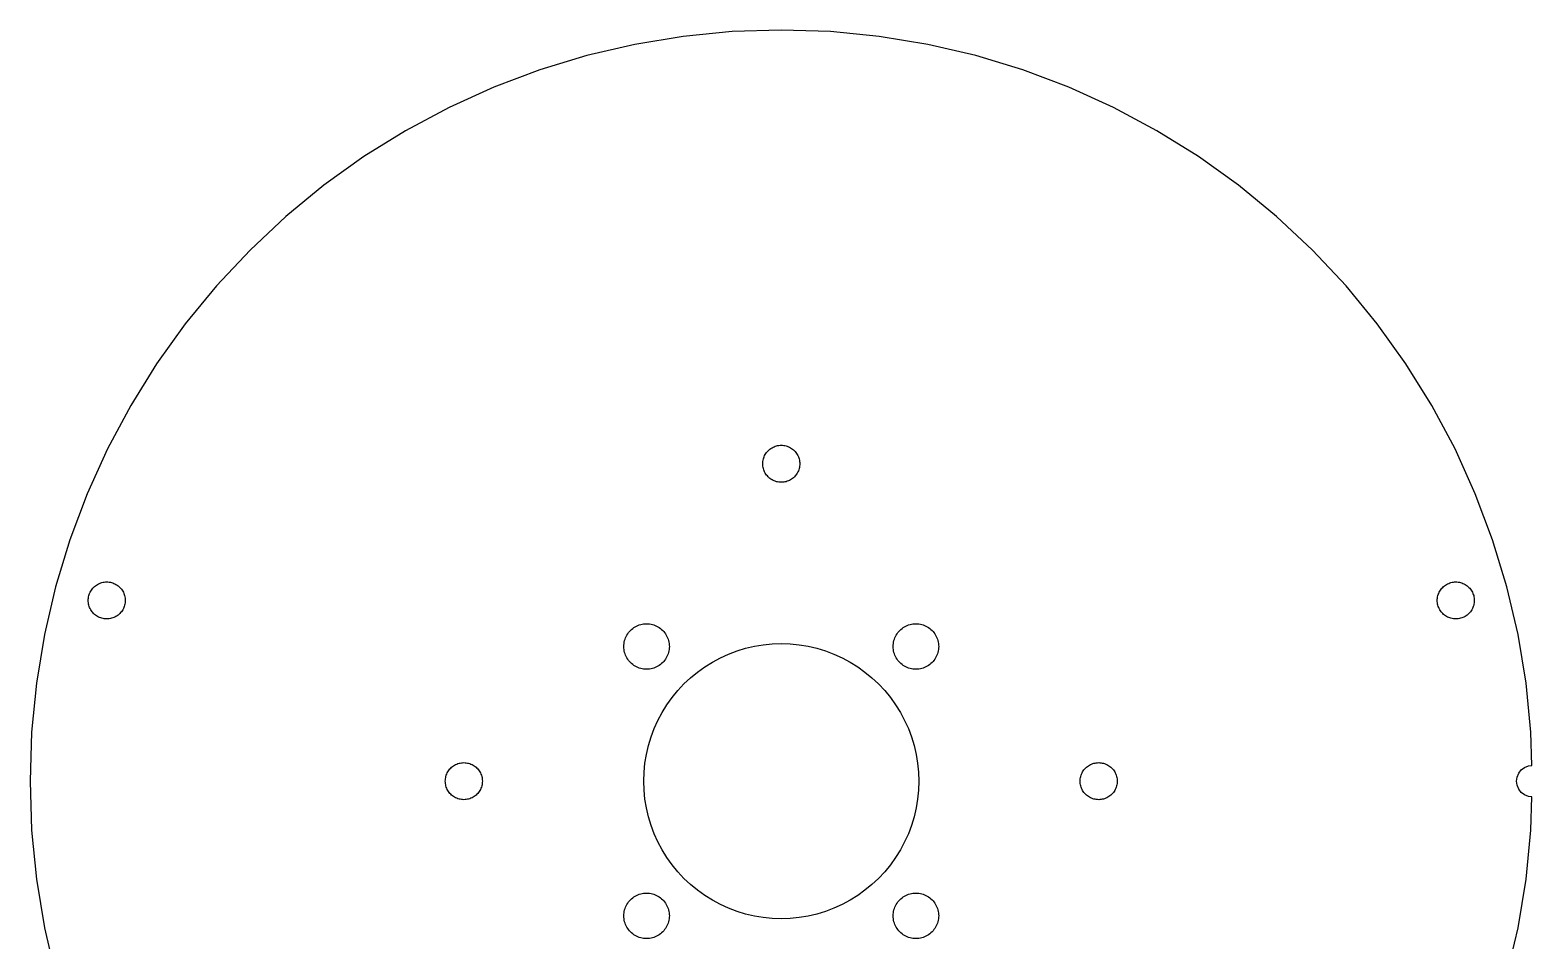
# Model space of a CAD drawing. Header units: metres. Extents: x -71 to 71, y -71 to 71.
# Drawn here: x -71 to 71, y -15.1 to 71 of the extents above; entities that cross this region are included whole.
import ezdxf

# ---------------------------------------------------------------- set-up
doc = ezdxf.new("R2010")
doc.units = ezdxf.units.M

msp = doc.modelspace()

# ---------------------------------------------------------------- linework, layer by layer
for p, q in [((0, 71), (-4.64362, 70.848)), ((4.64362, 70.848), (0, 71)), ((-13.8514, 69.6357), (-18.3761, 68.5807)), ((-9.26735, 70.3926), (-13.8514, 69.6357)), ((-4.64362, 70.848), (-9.26735, 70.3926)), ((9.26735, 70.3926), (4.64362, 70.848)), ((13.8514, 69.6357), (9.26735, 70.3926)), ((18.3761, 68.5807), (13.8514, 69.6357)), ((-18.3761, 68.5807), (-22.8222, 67.232)), ((22.8222, 67.232), (18.3761, 68.5807)), ((-22.8222, 67.232), (-27.1705, 65.5954)), ((27.1705, 65.5954), (22.8222, 67.232)), ((-27.1705, 65.5954), (-31.4025, 63.678)), ((31.4025, 63.678), (27.1705, 65.5954)), ((-31.4025, 63.678), (-35.5, 61.4878)), ((35.5, 61.4878), (31.4025, 63.678)), ((-35.5, 61.4878), (-39.4455, 59.0343)), ((39.4455, 59.0343), (35.5, 61.4878)), ((-39.4455, 59.0343), (-43.2221, 56.3281)), ((43.2221, 56.3281), (39.4455, 59.0343)), ((-43.2221, 56.3281), (-46.8136, 53.3806)), ((46.8136, 53.3806), (43.2221, 56.3281)), ((-46.8136, 53.3806), (-50.2046, 50.2046)), ((50.2046, 50.2046), (46.8136, 53.3806)), ((-50.2046, 50.2046), (-53.3806, 46.8136)), ((53.3806, 46.8136), (50.2046, 50.2046)), ((-53.3806, 46.8136), (-56.3281, 43.2221)), ((56.3281, 43.2221), (53.3806, 46.8136)), ((-56.3281, 43.2221), (-59.0343, 39.4455)), ((59.0343, 39.4455), (56.3281, 43.2221)), ((-59.0343, 39.4455), (-61.4878, 35.5)), ((61.4878, 35.5), (59.0343, 39.4455)), ((-61.4878, 35.5), (-63.678, 31.4025)), ((63.678, 31.4025), (61.4878, 35.5)), ((-63.678, 31.4025), (-65.5954, 27.1705)), ((-1.31572, 31.1539), (-1.23743, 31.2374)), ((-1.23743, 31.2374), (-1.15385, 31.3157)), ((-1.15385, 31.3157), (-1.06532, 31.3884)), ((-1.06532, 31.3884), (-0.972244, 31.4551)), ((-0.972244, 31.4551), (-0.875, 31.5155)), ((-0.875, 31.5155), (-0.774002, 31.5695)), ((-0.774002, 31.5695), (-0.669693, 31.6168)), ((-0.669693, 31.6168), (-0.562515, 31.6571)), ((-0.562515, 31.6571), (-0.452927, 31.6904)), ((-0.452927, 31.6904), (-0.3414, 31.7164)), ((-0.3414, 31.7164), (-0.228409, 31.735)), ((-0.228409, 31.735), (-0.114441, 31.7462)), ((-0.114441, 31.7462), (0, 31.75)), ((0, 31.75), (0.114441, 31.7462)), ((0.114441, 31.7462), (0.228409, 31.735)), ((0.228409, 31.735), (0.3414, 31.7164)), ((0.3414, 31.7164), (0.452927, 31.6904)), ((0.452927, 31.6904), (0.562515, 31.6571)), ((0.562515, 31.6571), (0.669693, 31.6168)), ((0.669693, 31.6168), (0.774002, 31.5695)), ((0.774002, 31.5695), (0.875, 31.5155)), ((0.875, 31.5155), (0.972244, 31.4551)), ((0.972244, 31.4551), (1.06532, 31.3884)), ((1.06532, 31.3884), (1.15385, 31.3157)), ((1.15385, 31.3157), (1.23743, 31.2374)), ((1.23743, 31.2374), (1.31572, 31.1539)), ((65.5954, 27.1705), (63.678, 31.4025)), ((-1.75, 30), (-1.74625, 30.1144)), ((-1.74625, 29.8855), (-1.75, 30)), ((-1.74625, 30.1144), (-1.73502, 30.2284)), ((-1.73502, 29.7716), (-1.74625, 29.8855)), ((-1.73502, 30.2284), (-1.71637, 30.3414)), ((-1.71637, 30.3414), (-1.69037, 30.4529)), ((-1.69037, 30.4529), (-1.65712, 30.5625)), ((-1.65712, 30.5625), (-1.61678, 30.6697)), ((-1.61678, 30.6697), (-1.56952, 30.774)), ((-1.56952, 30.774), (-1.51553, 30.875)), ((-1.51553, 30.875), (-1.45506, 30.9722)), ((-1.45506, 30.9722), (-1.38837, 31.0653)), ((-1.38837, 31.0653), (-1.31572, 31.1539)), ((1.31572, 31.1539), (1.38837, 31.0653)), ((1.38837, 31.0653), (1.45506, 30.9722)), ((1.45506, 30.9722), (1.51553, 30.875)), ((1.51553, 30.875), (1.56952, 30.774)), ((1.56952, 30.774), (1.61678, 30.6697)), ((1.61678, 30.6697), (1.65712, 30.5625)), ((1.65712, 30.5625), (1.69037, 30.4529)), ((1.69037, 30.4529), (1.71637, 30.3414)), ((1.71637, 30.3414), (1.73502, 30.2284)), ((1.73502, 30.2284), (1.74625, 30.1144)), ((1.74625, 29.8855), (1.73502, 29.7716)), ((1.74625, 30.1144), (1.75, 30)), ((1.75, 30), (1.74625, 29.8855)), ((-1.71637, 29.6586), (-1.73502, 29.7716)), ((-1.69037, 29.5471), (-1.71637, 29.6586)), ((-1.65712, 29.4375), (-1.69037, 29.5471)), ((-1.61678, 29.3303), (-1.65712, 29.4375)), ((-1.56952, 29.226), (-1.61678, 29.3303)), ((-1.51553, 29.125), (-1.56952, 29.226)), ((-1.45506, 29.0277), (-1.51553, 29.125)), ((-1.38837, 28.9347), (-1.45506, 29.0277)), ((-1.31572, 28.8461), (-1.38837, 28.9347)), ((-1.23743, 28.7626), (-1.31572, 28.8461)), ((-1.15385, 28.6843), (-1.23743, 28.7626)), ((-1.06532, 28.6116), (-1.15385, 28.6843)), ((-0.972244, 28.5449), (-1.06532, 28.6116)), ((-0.875, 28.4845), (-0.972244, 28.5449)), ((-0.774002, 28.4305), (-0.875, 28.4845)), ((-0.669693, 28.3832), (-0.774002, 28.4305)), ((0.774002, 28.4305), (0.669693, 28.3832)), ((0.875, 28.4845), (0.774002, 28.4305)), ((0.972244, 28.5449), (0.875, 28.4845)), ((1.06532, 28.6116), (0.972244, 28.5449)), ((1.15385, 28.6843), (1.06532, 28.6116)), ((1.23743, 28.7626), (1.15385, 28.6843)), ((1.31572, 28.8461), (1.23743, 28.7626)), ((1.38837, 28.9347), (1.31572, 28.8461)), ((1.45506, 29.0277), (1.38837, 28.9347)), ((1.51553, 29.125), (1.45506, 29.0277)), ((1.56952, 29.226), (1.51553, 29.125)), ((1.61678, 29.3303), (1.56952, 29.226)), ((1.65712, 29.4375), (1.61678, 29.3303)), ((1.69037, 29.5471), (1.65712, 29.4375)), ((1.71637, 29.6586), (1.69037, 29.5471)), ((1.73502, 29.7716), (1.71637, 29.6586)), ((-65.5954, 27.1705), (-67.232, 22.8222)), ((-0.562515, 28.3429), (-0.669693, 28.3832)), ((-0.452927, 28.3096), (-0.562515, 28.3429)), ((-0.3414, 28.2836), (-0.452927, 28.3096)), ((-0.228409, 28.265), (-0.3414, 28.2836)), ((-0.114441, 28.2537), (-0.228409, 28.265)), ((0, 28.25), (-0.114441, 28.2537)), ((0.114441, 28.2537), (0, 28.25)), ((0.228409, 28.265), (0.114441, 28.2537)), ((0.3414, 28.2836), (0.228409, 28.265)), ((0.452927, 28.3096), (0.3414, 28.2836)), ((0.562515, 28.3429), (0.452927, 28.3096)), ((0.669693, 28.3832), (0.562515, 28.3429)), ((67.232, 22.8222), (65.5954, 27.1705)), ((-67.232, 22.8222), (-68.5807, 18.3761)), ((68.5807, 18.3761), (67.232, 22.8222)), ((-64.905, 18.3978), (-64.8164, 18.4704)), ((-64.8164, 18.4704), (-64.7233, 18.5371)), ((-64.7233, 18.5371), (-64.6261, 18.5976)), ((-64.6261, 18.5976), (-64.5251, 18.6516)), ((-64.5251, 18.6516), (-64.4208, 18.6988)), ((-64.4208, 18.6988), (-64.3136, 18.7392)), ((-64.3136, 18.7392), (-64.204, 18.7724)), ((-64.204, 18.7724), (-64.0925, 18.7984)), ((-64.0925, 18.7984), (-63.9795, 18.8171)), ((-63.9795, 18.8171), (-63.8656, 18.8283)), ((-63.8656, 18.8283), (-63.7511, 18.832)), ((-63.7511, 18.832), (-63.6366, 18.8283)), ((-63.6366, 18.8283), (-63.5227, 18.8171)), ((-63.5227, 18.8171), (-63.4097, 18.7984)), ((-63.4097, 18.7984), (-63.2982, 18.7724)), ((-63.2982, 18.7724), (-63.1886, 18.7392)), ((-63.1886, 18.7392), (-63.0814, 18.6988)), ((-63.0814, 18.6988), (-62.9771, 18.6516)), ((-62.9771, 18.6516), (-62.8761, 18.5976)), ((-62.8761, 18.5976), (-62.7789, 18.5371)), ((-62.7789, 18.5371), (-62.6858, 18.4704)), ((-62.6858, 18.4704), (-62.5972, 18.3978)), ((62.5972, 18.3978), (62.6858, 18.4704)), ((62.6858, 18.4704), (62.7789, 18.5371)), ((62.7789, 18.5371), (62.8761, 18.5976)), ((62.8761, 18.5976), (62.9771, 18.6516)), ((62.9771, 18.6516), (63.0814, 18.6988)), ((63.0814, 18.6988), (63.1886, 18.7392)), ((63.1886, 18.7392), (63.2982, 18.7724)), ((63.2982, 18.7724), (63.4097, 18.7984)), ((63.4097, 18.7984), (63.5227, 18.8171)), ((63.5227, 18.8171), (63.6366, 18.8283)), ((63.6366, 18.8283), (63.7511, 18.832)), ((63.7511, 18.832), (63.8656, 18.8283)), ((63.8656, 18.8283), (63.9795, 18.8171)), ((63.9795, 18.8171), (64.0925, 18.7984)), ((64.0925, 18.7984), (64.204, 18.7724)), ((64.204, 18.7724), (64.3136, 18.7392)), ((64.3136, 18.7392), (64.4208, 18.6988)), ((64.4208, 18.6988), (64.5251, 18.6516)), ((64.5251, 18.6516), (64.6261, 18.5976)), ((64.6261, 18.5976), (64.7233, 18.5371)), ((64.7233, 18.5371), (64.8164, 18.4704)), ((64.8164, 18.4704), (64.905, 18.3978)), ((-68.5807, 18.3761), (-69.6357, 13.8514)), ((-65.5011, 17.082), (-65.4973, 17.1965)), ((-65.4973, 16.9676), (-65.5011, 17.082)), ((-65.4973, 17.1965), (-65.4861, 17.3105)), ((-65.4861, 17.3105), (-65.4675, 17.4235)), ((-65.4675, 17.4235), (-65.4415, 17.535)), ((-65.4415, 17.535), (-65.4082, 17.6446)), ((-65.4082, 17.6446), (-65.3679, 17.7517)), ((-65.3679, 17.7517), (-65.3206, 17.856)), ((-65.3206, 17.856), (-65.2666, 17.957)), ((-65.2666, 17.957), (-65.2062, 18.0543)), ((-65.2062, 18.0543), (-65.1395, 18.1474)), ((-65.1395, 18.1474), (-65.0668, 18.2359)), ((-65.0668, 18.2359), (-64.9885, 18.3195)), ((-64.9885, 18.3195), (-64.905, 18.3978)), ((-62.5972, 18.3978), (-62.5137, 18.3195)), ((-62.5137, 18.3195), (-62.4354, 18.2359)), ((-62.4354, 18.2359), (-62.3627, 18.1474)), ((-62.3627, 18.1474), (-62.296, 18.0543)), ((-62.296, 18.0543), (-62.2355, 17.957)), ((-62.2355, 17.957), (-62.1816, 17.856)), ((-62.1816, 17.856), (-62.1343, 17.7517)), ((-62.1343, 17.7517), (-62.094, 17.6446)), ((-62.094, 17.6446), (-62.0607, 17.535)), ((-62.0607, 17.535), (-62.0347, 17.4235)), ((-62.0347, 17.4235), (-62.0161, 17.3105)), ((-62.0161, 17.3105), (-62.0048, 17.1965)), ((-62.0048, 17.1965), (-62.0011, 17.082)), ((-62.0011, 17.082), (-62.0048, 16.9676)), ((62.0011, 17.082), (62.0048, 17.1965)), ((62.0048, 16.9676), (62.0011, 17.082)), ((62.0048, 17.1965), (62.0161, 17.3105)), ((62.0161, 17.3105), (62.0347, 17.4235)), ((62.0347, 17.4235), (62.0607, 17.535)), ((62.0607, 17.535), (62.094, 17.6446)), ((62.094, 17.6446), (62.1343, 17.7517)), ((62.1343, 17.7517), (62.1816, 17.856)), ((62.1816, 17.856), (62.2355, 17.957)), ((62.2355, 17.957), (62.296, 18.0543)), ((62.296, 18.0543), (62.3627, 18.1474)), ((62.3627, 18.1474), (62.4354, 18.2359)), ((62.4354, 18.2359), (62.5137, 18.3195)), ((62.5137, 18.3195), (62.5972, 18.3978)), ((64.905, 18.3978), (64.9885, 18.3195)), ((64.9885, 18.3195), (65.0668, 18.2359)), ((65.0668, 18.2359), (65.1395, 18.1474)), ((65.1395, 18.1474), (65.2062, 18.0543)), ((65.2062, 18.0543), (65.2666, 17.957)), ((65.2666, 17.957), (65.3206, 17.856)), ((65.3206, 17.856), (65.3679, 17.7517)), ((65.3679, 17.7517), (65.4082, 17.6446)), ((65.4082, 17.6446), (65.4415, 17.535)), ((65.4415, 17.535), (65.4675, 17.4235)), ((65.4675, 17.4235), (65.4861, 17.3105)), ((65.4861, 17.3105), (65.4973, 17.1965)), ((65.4973, 17.1965), (65.5011, 17.082)), ((65.5011, 17.082), (65.4973, 16.9676)), ((69.6357, 13.8514), (68.5807, 18.3761)), ((-65.4861, 16.8536), (-65.4973, 16.9676)), ((-65.4675, 16.7406), (-65.4861, 16.8536)), ((-65.4415, 16.6291), (-65.4675, 16.7406)), ((-65.4082, 16.5195), (-65.4415, 16.6291)), ((-65.3679, 16.4124), (-65.4082, 16.5195)), ((-65.3206, 16.308), (-65.3679, 16.4124)), ((-65.2666, 16.207), (-65.3206, 16.308)), ((-65.2062, 16.1098), (-65.2666, 16.207)), ((-65.1395, 16.0167), (-65.2062, 16.1098)), ((-65.0668, 15.9282), (-65.1395, 16.0167)), ((-64.9885, 15.8446), (-65.0668, 15.9282)), ((-64.905, 15.7663), (-64.9885, 15.8446)), ((-64.8164, 15.6937), (-64.905, 15.7663)), ((-64.7233, 15.627), (-64.8164, 15.6937)), ((-64.6261, 15.5665), (-64.7233, 15.627)), ((-62.7789, 15.627), (-62.8761, 15.5665)), ((-62.6858, 15.6937), (-62.7789, 15.627)), ((-62.5972, 15.7663), (-62.6858, 15.6937)), ((-62.5137, 15.8446), (-62.5972, 15.7663)), ((-62.4354, 15.9282), (-62.5137, 15.8446)), ((-62.3627, 16.0167), (-62.4354, 15.9282)), ((-62.296, 16.1098), (-62.3627, 16.0167)), ((-62.2355, 16.207), (-62.296, 16.1098)), ((-62.1816, 16.308), (-62.2355, 16.207)), ((-62.1343, 16.4124), (-62.1816, 16.308)), ((-62.094, 16.5195), (-62.1343, 16.4124)), ((-62.0607, 16.6291), (-62.094, 16.5195)), ((-62.0347, 16.7406), (-62.0607, 16.6291)), ((-62.0161, 16.8536), (-62.0347, 16.7406)), ((-62.0048, 16.9676), (-62.0161, 16.8536)), ((62.0161, 16.8536), (62.0048, 16.9676)), ((62.0347, 16.7406), (62.0161, 16.8536)), ((62.0607, 16.6291), (62.0347, 16.7406)), ((62.094, 16.5195), (62.0607, 16.6291)), ((62.1343, 16.4124), (62.094, 16.5195)), ((62.1816, 16.308), (62.1343, 16.4124)), ((62.2355, 16.207), (62.1816, 16.308)), ((62.296, 16.1098), (62.2355, 16.207)), ((62.3627, 16.0167), (62.296, 16.1098)), ((62.4354, 15.9282), (62.3627, 16.0167)), ((62.5137, 15.8446), (62.4354, 15.9282)), ((62.5972, 15.7663), (62.5137, 15.8446)), ((62.6858, 15.6937), (62.5972, 15.7663)), ((62.7789, 15.627), (62.6858, 15.6937)), ((62.8761, 15.5665), (62.7789, 15.627)), ((64.7233, 15.627), (64.6261, 15.5665)), ((64.8164, 15.6937), (64.7233, 15.627)), ((64.905, 15.7663), (64.8164, 15.6937)), ((64.9885, 15.8446), (64.905, 15.7663)), ((65.0668, 15.9282), (64.9885, 15.8446)), ((65.1395, 16.0167), (65.0668, 15.9282)), ((65.2062, 16.1098), (65.1395, 16.0167)), ((65.2666, 16.207), (65.2062, 16.1098)), ((65.3206, 16.308), (65.2666, 16.207)), ((65.3679, 16.4124), (65.3206, 16.308)), ((65.4082, 16.5195), (65.3679, 16.4124)), ((65.4415, 16.6291), (65.4082, 16.5195)), ((65.4675, 16.7406), (65.4415, 16.6291)), ((65.4861, 16.8536), (65.4675, 16.7406)), ((65.4973, 16.9676), (65.4861, 16.8536)), ((-64.5251, 15.5125), (-64.6261, 15.5665)), ((-64.4208, 15.4653), (-64.5251, 15.5125)), ((-64.3136, 15.4249), (-64.4208, 15.4653)), ((-64.204, 15.3917), (-64.3136, 15.4249)), ((-64.0925, 15.3657), (-64.204, 15.3917)), ((-63.9795, 15.347), (-64.0925, 15.3657)), ((-63.8656, 15.3358), (-63.9795, 15.347)), ((-63.7511, 15.332), (-63.8656, 15.3358)), ((-63.6366, 15.3358), (-63.7511, 15.332)), ((-63.5227, 15.347), (-63.6366, 15.3358)), ((-63.4097, 15.3657), (-63.5227, 15.347)), ((-63.2982, 15.3917), (-63.4097, 15.3657)), ((-63.1886, 15.4249), (-63.2982, 15.3917)), ((-63.0814, 15.4653), (-63.1886, 15.4249)), ((-62.9771, 15.5125), (-63.0814, 15.4653)), ((-62.8761, 15.5665), (-62.9771, 15.5125)), ((-14.3444, 14.1455), (-14.2482, 14.2482)), ((-14.2482, 14.2482), (-14.1455, 14.3444)), ((-14.1455, 14.3444), (-14.0368, 14.4336)), ((-14.0368, 14.4336), (-13.9224, 14.5156)), ((-13.9224, 14.5156), (-13.8029, 14.5899)), ((-13.8029, 14.5899), (-13.6788, 14.6562)), ((-13.6788, 14.6562), (-13.5507, 14.7142)), ((-13.5507, 14.7142), (-13.419, 14.7638)), ((-13.419, 14.7638), (-13.2844, 14.8047)), ((-13.2844, 14.8047), (-13.1474, 14.8366)), ((-13.1474, 14.8366), (-13.0085, 14.8595)), ((-13.0085, 14.8595), (-12.8685, 14.8733)), ((-12.8685, 14.8733), (-12.7279, 14.8779)), ((-12.7279, 14.8779), (-12.5873, 14.8733)), ((-12.5873, 14.8733), (-12.4473, 14.8595)), ((-12.4473, 14.8595), (-12.3085, 14.8366)), ((-12.3085, 14.8366), (-12.1714, 14.8047)), ((-12.1714, 14.8047), (-12.0368, 14.7638)), ((-12.0368, 14.7638), (-11.9052, 14.7142)), ((-11.9052, 14.7142), (-11.777, 14.6562)), ((-11.777, 14.6562), (-11.6529, 14.5899)), ((-11.6529, 14.5899), (-11.5334, 14.5156)), ((-11.5334, 14.5156), (-11.4191, 14.4336)), ((-11.4191, 14.4336), (-11.3103, 14.3444)), ((-11.3103, 14.3444), (-11.2076, 14.2482)), ((-11.2076, 14.2482), (-11.1115, 14.1455)), ((11.1115, 14.1455), (11.2076, 14.2482)), ((11.2076, 14.2482), (11.3103, 14.3444)), ((11.3103, 14.3444), (11.4191, 14.4336)), ((11.4191, 14.4336), (11.5334, 14.5156)), ((11.5334, 14.5156), (11.6529, 14.5899)), ((11.6529, 14.5899), (11.777, 14.6562)), ((11.777, 14.6562), (11.9052, 14.7142)), ((11.9052, 14.7142), (12.0368, 14.7638)), ((12.0368, 14.7638), (12.1714, 14.8047)), ((12.1714, 14.8047), (12.3085, 14.8366)), ((12.3085, 14.8366), (12.4473, 14.8595)), ((12.4473, 14.8595), (12.5873, 14.8733)), ((12.5873, 14.8733), (12.7279, 14.8779)), ((12.7279, 14.8779), (12.8685, 14.8733)), ((12.8685, 14.8733), (13.0085, 14.8595)), ((13.0085, 14.8595), (13.1474, 14.8366)), ((13.1474, 14.8366), (13.2844, 14.8047)), ((13.2844, 14.8047), (13.419, 14.7638)), ((13.419, 14.7638), (13.5507, 14.7142)), ((13.5507, 14.7142), (13.6788, 14.6562)), ((13.6788, 14.6562), (13.8029, 14.5899)), ((13.8029, 14.5899), (13.9224, 14.5156)), ((13.9224, 14.5156), (14.0368, 14.4336)), ((14.0368, 14.4336), (14.1455, 14.3444)), ((14.1455, 14.3444), (14.2482, 14.2482)), ((14.2482, 14.2482), (14.3444, 14.1455)), ((62.9771, 15.5125), (62.8761, 15.5665)), ((63.0814, 15.4653), (62.9771, 15.5125)), ((63.1886, 15.4249), (63.0814, 15.4653)), ((63.2982, 15.3917), (63.1886, 15.4249)), ((63.4097, 15.3657), (63.2982, 15.3917)), ((63.5227, 15.347), (63.4097, 15.3657)), ((63.6366, 15.3358), (63.5227, 15.347)), ((63.7511, 15.332), (63.6366, 15.3358)), ((63.8656, 15.3358), (63.7511, 15.332)), ((63.9795, 15.347), (63.8656, 15.3358)), ((64.0925, 15.3657), (63.9795, 15.347)), ((64.204, 15.3917), (64.0925, 15.3657)), ((64.3136, 15.4249), (64.204, 15.3917)), ((64.4208, 15.4653), (64.3136, 15.4249)), ((64.5251, 15.5125), (64.4208, 15.4653)), ((64.6261, 15.5665), (64.5251, 15.5125)), ((-69.6357, 13.8514), (-70.3926, 9.26735)), ((-14.8779, 12.7279), (-14.8733, 12.8685)), ((-14.8733, 12.8685), (-14.8595, 13.0085)), ((-14.8595, 13.0085), (-14.8366, 13.1474)), ((-14.8366, 13.1474), (-14.8047, 13.2844)), ((-14.8047, 13.2844), (-14.7638, 13.419)), ((-14.7638, 13.419), (-14.7142, 13.5507)), ((-14.7142, 13.5507), (-14.6562, 13.6788)), ((-14.6562, 13.6788), (-14.5899, 13.8029)), ((-14.5899, 13.8029), (-14.5156, 13.9224)), ((-14.5156, 13.9224), (-14.4336, 14.0368)), ((-14.4336, 14.0368), (-14.3444, 14.1455)), ((-11.1115, 14.1455), (-11.0222, 14.0368)), ((-11.0222, 14.0368), (-10.9403, 13.9224)), ((-10.9403, 13.9224), (-10.866, 13.8029)), ((-10.866, 13.8029), (-10.7996, 13.6788)), ((-10.7996, 13.6788), (-10.7416, 13.5507)), ((-10.7416, 13.5507), (-10.692, 13.419)), ((-10.692, 13.419), (-10.6512, 13.2844)), ((-10.6512, 13.2844), (-10.6192, 13.1474)), ((-10.6192, 13.1474), (-10.5963, 13.0085)), ((-10.5963, 13.0085), (-10.5825, 12.8685)), ((-10.5825, 12.8685), (-10.5779, 12.7279)), ((-2.53616, 12.7502), (-1.69684, 12.8888)), ((-1.69684, 12.8888), (-0.850235, 12.9722)), ((-0.850235, 12.9722), (0, 13)), ((0, 13), (0.850235, 12.9722)), ((0.850235, 12.9722), (1.69684, 12.8888)), ((1.69684, 12.8888), (2.53616, 12.7502)), ((10.5779, 12.7279), (10.5825, 12.8685)), ((10.5825, 12.8685), (10.5963, 13.0085)), ((10.5963, 13.0085), (10.6192, 13.1474)), ((10.6192, 13.1474), (10.6512, 13.2844)), ((10.6512, 13.2844), (10.692, 13.419)), ((10.692, 13.419), (10.7416, 13.5507)), ((10.7416, 13.5507), (10.7996, 13.6788)), ((10.7996, 13.6788), (10.866, 13.8029)), ((10.866, 13.8029), (10.9403, 13.9224)), ((10.9403, 13.9224), (11.0222, 14.0368)), ((11.0222, 14.0368), (11.1115, 14.1455)), ((14.3444, 14.1455), (14.4336, 14.0368)), ((14.4336, 14.0368), (14.5156, 13.9224)), ((14.5156, 13.9224), (14.5899, 13.8029)), ((14.5899, 13.8029), (14.6562, 13.6788)), ((14.6562, 13.6788), (14.7142, 13.5507)), ((14.7142, 13.5507), (14.7638, 13.419)), ((14.7638, 13.419), (14.8047, 13.2844)), ((14.8047, 13.2844), (14.8366, 13.1474)), ((14.8366, 13.1474), (14.8595, 13.0085)), ((14.8595, 13.0085), (14.8733, 12.8685)), ((14.8733, 12.8685), (14.8779, 12.7279)), ((70.3926, 9.26735), (69.6357, 13.8514)), ((-14.8733, 12.5873), (-14.8779, 12.7279)), ((-14.8595, 12.4473), (-14.8733, 12.5873)), ((-14.8366, 12.3085), (-14.8595, 12.4473)), ((-14.8047, 12.1714), (-14.8366, 12.3085)), ((-14.7638, 12.0368), (-14.8047, 12.1714)), ((-14.7142, 11.9052), (-14.7638, 12.0368)), ((-14.6562, 11.777), (-14.7142, 11.9052)), ((-14.5899, 11.6529), (-14.6562, 11.777)), ((-14.5156, 11.5334), (-14.5899, 11.6529)), ((-14.4336, 11.4191), (-14.5156, 11.5334)), ((-14.3444, 11.3103), (-14.4336, 11.4191)), ((-11.0222, 11.4191), (-11.1115, 11.3103)), ((-10.9403, 11.5334), (-11.0222, 11.4191)), ((-10.866, 11.6529), (-10.9403, 11.5334)), ((-10.7996, 11.777), (-10.866, 11.6529)), ((-10.7416, 11.9052), (-10.7996, 11.777)), ((-10.692, 12.0368), (-10.7416, 11.9052)), ((-10.6512, 12.1714), (-10.692, 12.0368)), ((-10.6192, 12.3085), (-10.6512, 12.1714)), ((-10.5963, 12.4473), (-10.6192, 12.3085)), ((-10.5825, 12.5873), (-10.5963, 12.4473)), ((-10.5779, 12.7279), (-10.5825, 12.5873)), ((-6.5, 11.2583), (-5.74974, 11.6593)), ((-5.74974, 11.6593), (-4.97488, 12.0104)), ((-4.97488, 12.0104), (-4.17871, 12.3101)), ((-4.17871, 12.3101), (-3.36464, 12.557)), ((-3.36464, 12.557), (-2.53616, 12.7502)), ((2.53616, 12.7502), (3.36464, 12.557)), ((3.36464, 12.557), (4.17871, 12.3101)), ((4.17871, 12.3101), (4.97488, 12.0104)), ((4.97488, 12.0104), (5.74974, 11.6593)), ((5.74974, 11.6593), (6.5, 11.2583)), ((10.5825, 12.5873), (10.5779, 12.7279)), ((10.5963, 12.4473), (10.5825, 12.5873)), ((10.6192, 12.3085), (10.5963, 12.4473)), ((10.6512, 12.1714), (10.6192, 12.3085)), ((10.692, 12.0368), (10.6512, 12.1714)), ((10.7416, 11.9052), (10.692, 12.0368)), ((10.7996, 11.777), (10.7416, 11.9052)), ((10.866, 11.6529), (10.7996, 11.777)), ((10.9403, 11.5334), (10.866, 11.6529)), ((11.0222, 11.4191), (10.9403, 11.5334)), ((11.1115, 11.3103), (11.0222, 11.4191)), ((14.4336, 11.4191), (14.3444, 11.3103)), ((14.5156, 11.5334), (14.4336, 11.4191)), ((14.5899, 11.6529), (14.5156, 11.5334)), ((14.6562, 11.777), (14.5899, 11.6529)), ((14.7142, 11.9052), (14.6562, 11.777)), ((14.7638, 12.0368), (14.7142, 11.9052)), ((14.8047, 12.1714), (14.7638, 12.0368)), ((14.8366, 12.3085), (14.8047, 12.1714)), ((14.8595, 12.4473), (14.8366, 12.3085)), ((14.8733, 12.5873), (14.8595, 12.4473)), ((14.8779, 12.7279), (14.8733, 12.5873)), ((-14.2482, 11.2076), (-14.3444, 11.3103)), ((-14.1455, 11.1115), (-14.2482, 11.2076)), ((-14.0368, 11.0222), (-14.1455, 11.1115)), ((-13.9224, 10.9403), (-14.0368, 11.0222)), ((-13.8029, 10.866), (-13.9224, 10.9403)), ((-13.6788, 10.7996), (-13.8029, 10.866)), ((-13.5507, 10.7416), (-13.6788, 10.7996)), ((-13.419, 10.692), (-13.5507, 10.7416)), ((-13.2844, 10.6512), (-13.419, 10.692)), ((-13.1474, 10.6192), (-13.2844, 10.6512)), ((-13.0085, 10.5963), (-13.1474, 10.6192)), ((-12.8685, 10.5825), (-13.0085, 10.5963)), ((-12.7279, 10.5779), (-12.8685, 10.5825)), ((-12.5873, 10.5825), (-12.7279, 10.5779)), ((-12.4473, 10.5963), (-12.5873, 10.5825)), ((-12.3085, 10.6192), (-12.4473, 10.5963)), ((-12.1714, 10.6512), (-12.3085, 10.6192)), ((-12.0368, 10.692), (-12.1714, 10.6512)), ((-11.9052, 10.7416), (-12.0368, 10.692)), ((-11.777, 10.7996), (-11.9052, 10.7416)), ((-11.6529, 10.866), (-11.777, 10.7996)), ((-11.5334, 10.9403), (-11.6529, 10.866)), ((-11.4191, 11.0222), (-11.5334, 10.9403)), ((-11.3103, 11.1115), (-11.4191, 11.0222)), ((-11.2076, 11.2076), (-11.3103, 11.1115)), ((-11.1115, 11.3103), (-11.2076, 11.2076)), ((-8.57149, 9.77391), (-7.91389, 10.3136)), ((-7.91389, 10.3136), (-7.22241, 10.8091)), ((-7.22241, 10.8091), (-6.5, 11.2583)), ((6.5, 11.2583), (7.22241, 10.8091)), ((7.22241, 10.8091), (7.91389, 10.3136)), ((7.91389, 10.3136), (8.57149, 9.77391)), ((11.2076, 11.2076), (11.1115, 11.3103)), ((11.3103, 11.1115), (11.2076, 11.2076)), ((11.4191, 11.0222), (11.3103, 11.1115)), ((11.5334, 10.9403), (11.4191, 11.0222)), ((11.6529, 10.866), (11.5334, 10.9403)), ((11.777, 10.7996), (11.6529, 10.866)), ((11.9052, 10.7416), (11.777, 10.7996)), ((12.0368, 10.692), (11.9052, 10.7416)), ((12.1714, 10.6512), (12.0368, 10.692)), ((12.3085, 10.6192), (12.1714, 10.6512)), ((12.4473, 10.5963), (12.3085, 10.6192)), ((12.5873, 10.5825), (12.4473, 10.5963)), ((12.7279, 10.5779), (12.5873, 10.5825)), ((12.8685, 10.5825), (12.7279, 10.5779)), ((13.0085, 10.5963), (12.8685, 10.5825)), ((13.1474, 10.6192), (13.0085, 10.5963)), ((13.2844, 10.6512), (13.1474, 10.6192)), ((13.419, 10.692), (13.2844, 10.6512)), ((13.5507, 10.7416), (13.419, 10.692)), ((13.6788, 10.7996), (13.5507, 10.7416)), ((13.8029, 10.866), (13.6788, 10.7996)), ((13.9224, 10.9403), (13.8029, 10.866)), ((14.0368, 11.0222), (13.9224, 10.9403)), ((14.1455, 11.1115), (14.0368, 11.0222)), ((14.2482, 11.2076), (14.1455, 11.1115)), ((14.3444, 11.3103), (14.2482, 11.2076)), ((-70.3926, 9.26735), (-70.848, 4.64362)), ((-10.3136, 7.91389), (-9.77391, 8.57149)), ((-9.77391, 8.57149), (-9.19238, 9.19238)), ((-9.19238, 9.19238), (-8.57149, 9.77391)), ((8.57149, 9.77391), (9.19238, 9.19238)), ((9.19238, 9.19238), (9.77391, 8.57149)), ((9.77391, 8.57149), (10.3136, 7.91389)), ((70.848, 4.64362), (70.3926, 9.26735)), ((-11.2583, 6.5), (-10.8091, 7.22241)), ((-10.8091, 7.22241), (-10.3136, 7.91389)), ((10.3136, 7.91389), (10.8091, 7.22241)), ((10.8091, 7.22241), (11.2583, 6.5)), ((-12.0104, 4.97488), (-11.6593, 5.74974)), ((-11.6593, 5.74974), (-11.2583, 6.5)), ((11.2583, 6.5), (11.6593, 5.74974)), ((11.6593, 5.74974), (12.0104, 4.97488)), ((-70.848, 4.64362), (-71, 0)), ((-12.3101, 4.17871), (-12.0104, 4.97488)), ((12.0104, 4.97488), (12.3101, 4.17871)), ((70.9511, 1.49356), (70.848, 4.64362)), ((-12.7502, 2.53616), (-12.557, 3.36464)), ((-12.557, 3.36464), (-12.3101, 4.17871)), ((12.3101, 4.17871), (12.557, 3.36464)), ((12.557, 3.36464), (12.7502, 2.53616)), ((-31.0653, 1.38837), (-30.9722, 1.45506)), ((-30.9722, 1.45506), (-30.875, 1.51553)), ((-30.875, 1.51553), (-30.774, 1.56952)), ((-30.774, 1.56952), (-30.6697, 1.61678)), ((-30.6697, 1.61678), (-30.5625, 1.65712)), ((-30.5625, 1.65712), (-30.4529, 1.69037)), ((-30.4529, 1.69037), (-30.3414, 1.71637)), ((-30.3414, 1.71637), (-30.2284, 1.73502)), ((-30.2284, 1.73502), (-30.1144, 1.74625)), ((-30.1144, 1.74625), (-30, 1.75)), ((-30, 1.75), (-29.8855, 1.74625)), ((-29.8855, 1.74625), (-29.7716, 1.73502)), ((-29.7716, 1.73502), (-29.6586, 1.71637)), ((-29.6586, 1.71637), (-29.5471, 1.69037)), ((-29.5471, 1.69037), (-29.4375, 1.65712)), ((-29.4375, 1.65712), (-29.3303, 1.61678)), ((-29.3303, 1.61678), (-29.226, 1.56952)), ((-29.226, 1.56952), (-29.125, 1.51553)), ((-29.125, 1.51553), (-29.0277, 1.45506)), ((-29.0277, 1.45506), (-28.9347, 1.38837)), ((-12.9722, 0.850235), (-12.8888, 1.69684)), ((-12.8888, 1.69684), (-12.7502, 2.53616)), ((12.7502, 2.53616), (12.8888, 1.69684)), ((12.8888, 1.69684), (12.9722, 0.850235)), ((28.9347, 1.38837), (29.0277, 1.45506)), ((29.0277, 1.45506), (29.125, 1.51553)), ((29.125, 1.51553), (29.226, 1.56952)), ((29.226, 1.56952), (29.3303, 1.61678)), ((29.3303, 1.61678), (29.4375, 1.65712)), ((29.4375, 1.65712), (29.5471, 1.69037)), ((29.5471, 1.69037), (29.6586, 1.71637)), ((29.6586, 1.71637), (29.7716, 1.73502)), ((29.7716, 1.73502), (29.8855, 1.74625)), ((29.8855, 1.74625), (30, 1.75)), ((30, 1.75), (30.1144, 1.74625)), ((30.1144, 1.74625), (30.2284, 1.73502)), ((30.2284, 1.73502), (30.3414, 1.71637)), ((30.3414, 1.71637), (30.4529, 1.69037)), ((30.4529, 1.69037), (30.5625, 1.65712)), ((30.5625, 1.65712), (30.6697, 1.61678)), ((30.6697, 1.61678), (30.774, 1.56952)), ((30.774, 1.56952), (30.875, 1.51553)), ((30.875, 1.51553), (30.9722, 1.45506)), ((30.9722, 1.45506), (31.0653, 1.38837)), ((70.25, 1.29903), (70.6118, 1.44888)), ((70.6118, 1.44888), (70.9511, 1.49356)), ((-71, 0), (-70.848, -4.64362)), ((-31.75, 0), (-31.7462, 0.114441)), ((-31.7462, -0.114441), (-31.75, 0)), ((-31.7462, 0.114441), (-31.735, 0.228409)), ((-31.735, 0.228409), (-31.7164, 0.3414)), ((-31.7164, 0.3414), (-31.6904, 0.452927)), ((-31.6904, 0.452927), (-31.6571, 0.562515)), ((-31.6571, 0.562515), (-31.6168, 0.669693)), ((-31.6168, 0.669693), (-31.5695, 0.774002)), ((-31.5695, 0.774002), (-31.5155, 0.875)), ((-31.5155, 0.875), (-31.4551, 0.972244)), ((-31.4551, 0.972244), (-31.3884, 1.06532)), ((-31.3884, 1.06532), (-31.3157, 1.15385)), ((-31.3157, 1.15385), (-31.2374, 1.23743)), ((-31.2374, 1.23743), (-31.1539, 1.31572)), ((-31.1539, 1.31572), (-31.0653, 1.38837)), ((-28.9347, 1.38837), (-28.8461, 1.31572)), ((-28.8461, 1.31572), (-28.7626, 1.23743)), ((-28.7626, 1.23743), (-28.6843, 1.15385)), ((-28.6843, 1.15385), (-28.6116, 1.06532)), ((-28.6116, 1.06532), (-28.5449, 0.972244)), ((-28.5449, 0.972244), (-28.4845, 0.875)), ((-28.4845, 0.875), (-28.4305, 0.774002)), ((-28.4305, 0.774002), (-28.3832, 0.669693)), ((-28.3832, 0.669693), (-28.3429, 0.562515)), ((-28.3429, 0.562515), (-28.3096, 0.452927)), ((-28.3096, 0.452927), (-28.2836, 0.3414)), ((-28.2836, 0.3414), (-28.265, 0.228409)), ((-28.265, 0.228409), (-28.2537, 0.114441)), ((-28.2537, 0.114441), (-28.25, 0)), ((-28.25, 0), (-28.2537, -0.114441)), ((-13, 0), (-12.9722, 0.850235)), ((-12.9722, -0.850235), (-13, 0)), ((12.9722, 0.850235), (13, 0)), ((13, 0), (12.9722, -0.850235)), ((28.25, 0), (28.2537, 0.114441)), ((28.2537, -0.114441), (28.25, 0)), ((28.2537, 0.114441), (28.265, 0.228409)), ((28.265, 0.228409), (28.2836, 0.3414)), ((28.2836, 0.3414), (28.3096, 0.452927)), ((28.3096, 0.452927), (28.3429, 0.562515)), ((28.3429, 0.562515), (28.3832, 0.669693)), ((28.3832, 0.669693), (28.4305, 0.774002)), ((28.4305, 0.774002), (28.4845, 0.875)), ((28.4845, 0.875), (28.5449, 0.972244)), ((28.5449, 0.972244), (28.6116, 1.06532)), ((28.6116, 1.06532), (28.6843, 1.15385)), ((28.6843, 1.15385), (28.7626, 1.23743)), ((28.7626, 1.23743), (28.8461, 1.31572)), ((28.8461, 1.31572), (28.9347, 1.38837)), ((31.0653, 1.38837), (31.1539, 1.31572)), ((31.1539, 1.31572), (31.2374, 1.23743)), ((31.2374, 1.23743), (31.3157, 1.15385)), ((31.3157, 1.15385), (31.3884, 1.06532)), ((31.3884, 1.06532), (31.4551, 0.972244)), ((31.4551, 0.972244), (31.5155, 0.875)), ((31.5155, 0.875), (31.5695, 0.774002)), ((31.5695, 0.774002), (31.6168, 0.669693)), ((31.6168, 0.669693), (31.6571, 0.562515)), ((31.6571, 0.562515), (31.6904, 0.452927)), ((31.6904, 0.452927), (31.7164, 0.3414)), ((31.7164, 0.3414), (31.735, 0.228409)), ((31.735, 0.228409), (31.7462, 0.114441)), ((31.7462, 0.114441), (31.75, 0)), ((31.75, 0), (31.7462, -0.114441)), ((69.5, 0), (69.5511, 0.388214)), ((69.5511, -0.388214), (69.5, 0)), ((69.5511, 0.388214), (69.701, 0.75)), ((69.701, 0.75), (69.9393, 1.06065)), ((69.9393, 1.06065), (70.25, 1.29903)), ((-31.735, -0.228409), (-31.7462, -0.114441)), ((-31.7164, -0.3414), (-31.735, -0.228409)), ((-31.6904, -0.452927), (-31.7164, -0.3414)), ((-31.6571, -0.562515), (-31.6904, -0.452927)), ((-31.6168, -0.669693), (-31.6571, -0.562515)), ((-31.5695, -0.774002), (-31.6168, -0.669693)), ((-31.5155, -0.875), (-31.5695, -0.774002)), ((-31.4551, -0.972244), (-31.5155, -0.875)), ((-31.3884, -1.06532), (-31.4551, -0.972244)), ((-31.3157, -1.15385), (-31.3884, -1.06532)), ((-31.2374, -1.23743), (-31.3157, -1.15385)), ((-31.1539, -1.31572), (-31.2374, -1.23743)), ((-31.0653, -1.38837), (-31.1539, -1.31572)), ((-30.9722, -1.45506), (-31.0653, -1.38837)), ((-28.9347, -1.38837), (-29.0277, -1.45506)), ((-28.8461, -1.31572), (-28.9347, -1.38837)), ((-28.7626, -1.23743), (-28.8461, -1.31572)), ((-28.6843, -1.15385), (-28.7626, -1.23743)), ((-28.6116, -1.06532), (-28.6843, -1.15385)), ((-28.5449, -0.972244), (-28.6116, -1.06532)), ((-28.4845, -0.875), (-28.5449, -0.972244)), ((-28.4305, -0.774002), (-28.4845, -0.875)), ((-28.3832, -0.669693), (-28.4305, -0.774002)), ((-28.3429, -0.562515), (-28.3832, -0.669693)), ((-28.3096, -0.452927), (-28.3429, -0.562515)), ((-28.2836, -0.3414), (-28.3096, -0.452927)), ((-28.265, -0.228409), (-28.2836, -0.3414)), ((-28.2537, -0.114441), (-28.265, -0.228409)), ((-12.8888, -1.69684), (-12.9722, -0.850235)), ((12.9722, -0.850235), (12.8888, -1.69684)), ((28.265, -0.228409), (28.2537, -0.114441)), ((28.2836, -0.3414), (28.265, -0.228409)), ((28.3096, -0.452927), (28.2836, -0.3414)), ((28.3429, -0.562515), (28.3096, -0.452927)), ((28.3832, -0.669693), (28.3429, -0.562515)), ((28.4305, -0.774002), (28.3832, -0.669693)), ((28.4845, -0.875), (28.4305, -0.774002)), ((28.5449, -0.972244), (28.4845, -0.875)), ((28.6116, -1.06532), (28.5449, -0.972244)), ((28.6843, -1.15385), (28.6116, -1.06532)), ((28.7626, -1.23743), (28.6843, -1.15385)), ((28.8461, -1.31572), (28.7626, -1.23743)), ((28.9347, -1.38837), (28.8461, -1.31572)), ((29.0277, -1.45506), (28.9347, -1.38837)), ((31.0653, -1.38837), (30.9722, -1.45506)), ((31.1539, -1.31572), (31.0653, -1.38837)), ((31.2374, -1.23743), (31.1539, -1.31572)), ((31.3157, -1.15385), (31.2374, -1.23743)), ((31.3884, -1.06532), (31.3157, -1.15385)), ((31.4551, -0.972244), (31.3884, -1.06532)), ((31.5155, -0.875), (31.4551, -0.972244)), ((31.5695, -0.774002), (31.5155, -0.875)), ((31.6168, -0.669693), (31.5695, -0.774002)), ((31.6571, -0.562515), (31.6168, -0.669693)), ((31.6904, -0.452927), (31.6571, -0.562515)), ((31.7164, -0.3414), (31.6904, -0.452927)), ((31.735, -0.228409), (31.7164, -0.3414)), ((31.7462, -0.114441), (31.735, -0.228409)), ((69.701, -0.75), (69.5511, -0.388214)), ((69.9393, -1.06065), (69.701, -0.75)), ((70.25, -1.29903), (69.9393, -1.06065)), ((70.6118, -1.44888), (70.25, -1.29903)), ((-30.875, -1.51553), (-30.9722, -1.45506)), ((-30.774, -1.56952), (-30.875, -1.51553)), ((-30.6697, -1.61678), (-30.774, -1.56952)), ((-30.5625, -1.65712), (-30.6697, -1.61678)), ((-30.4529, -1.69037), (-30.5625, -1.65712)), ((-30.3414, -1.71637), (-30.4529, -1.69037)), ((-30.2284, -1.73502), (-30.3414, -1.71637)), ((-30.1144, -1.74625), (-30.2284, -1.73502)), ((-30, -1.75), (-30.1144, -1.74625)), ((-29.8855, -1.74625), (-30, -1.75)), ((-29.7716, -1.73502), (-29.8855, -1.74625)), ((-29.6586, -1.71637), (-29.7716, -1.73502)), ((-29.5471, -1.69037), (-29.6586, -1.71637)), ((-29.4375, -1.65712), (-29.5471, -1.69037)), ((-29.3303, -1.61678), (-29.4375, -1.65712)), ((-29.226, -1.56952), (-29.3303, -1.61678)), ((-29.125, -1.51553), (-29.226, -1.56952)), ((-29.0277, -1.45506), (-29.125, -1.51553)), ((-12.7502, -2.53616), (-12.8888, -1.69684)), ((-12.557, -3.36464), (-12.7502, -2.53616)), ((12.7502, -2.53616), (12.557, -3.36464)), ((12.8888, -1.69684), (12.7502, -2.53616)), ((29.125, -1.51553), (29.0277, -1.45506)), ((29.226, -1.56952), (29.125, -1.51553)), ((29.3303, -1.61678), (29.226, -1.56952)), ((29.4375, -1.65712), (29.3303, -1.61678)), ((29.5471, -1.69037), (29.4375, -1.65712)), ((29.6586, -1.71637), (29.5471, -1.69037)), ((29.7716, -1.73502), (29.6586, -1.71637)), ((29.8855, -1.74625), (29.7716, -1.73502)), ((30, -1.75), (29.8855, -1.74625)), ((30.1144, -1.74625), (30, -1.75)), ((30.2284, -1.73502), (30.1144, -1.74625)), ((30.3414, -1.71637), (30.2284, -1.73502)), ((30.4529, -1.69037), (30.3414, -1.71637)), ((30.5625, -1.65712), (30.4529, -1.69037)), ((30.6697, -1.61678), (30.5625, -1.65712)), ((30.774, -1.56952), (30.6697, -1.61678)), ((30.875, -1.51553), (30.774, -1.56952)), ((30.9722, -1.45506), (30.875, -1.51553)), ((70.9511, -1.49356), (70.6118, -1.44888)), ((70.848, -4.64362), (70.9511, -1.49356)), ((-12.3101, -4.17871), (-12.557, -3.36464)), ((-12.0104, -4.97488), (-12.3101, -4.17871)), ((12.3101, -4.17871), (12.0104, -4.97488)), ((12.557, -3.36464), (12.3101, -4.17871)), ((-70.848, -4.64362), (-70.3926, -9.26735)), ((-11.6593, -5.74974), (-12.0104, -4.97488)), ((12.0104, -4.97488), (11.6593, -5.74974)), ((70.3926, -9.26735), (70.848, -4.64362)), ((-11.2583, -6.5), (-11.6593, -5.74974)), ((-10.8091, -7.22241), (-11.2583, -6.5)), ((11.2583, -6.5), (10.8091, -7.22241)), ((11.6593, -5.74974), (11.2583, -6.5)), ((-10.3136, -7.91389), (-10.8091, -7.22241)), ((-9.77391, -8.57149), (-10.3136, -7.91389)), ((10.3136, -7.91389), (9.77391, -8.57149)), ((10.8091, -7.22241), (10.3136, -7.91389)), ((-70.3926, -9.26735), (-69.6357, -13.8514)), ((-9.19238, -9.19238), (-9.77391, -8.57149)), ((-8.57149, -9.77391), (-9.19238, -9.19238)), ((-7.91389, -10.3136), (-8.57149, -9.77391)), ((8.57149, -9.77391), (7.91389, -10.3136)), ((9.19238, -9.19238), (8.57149, -9.77391)), ((9.77391, -8.57149), (9.19238, -9.19238)), ((69.6357, -13.8514), (70.3926, -9.26735)), ((-14.4336, -11.4191), (-14.3444, -11.3103)), ((-14.3444, -11.3103), (-14.2482, -11.2076)), ((-14.2482, -11.2076), (-14.1455, -11.1115)), ((-14.1455, -11.1115), (-14.0368, -11.0222)), ((-14.0368, -11.0222), (-13.9224, -10.9403)), ((-13.9224, -10.9403), (-13.8029, -10.866)), ((-13.8029, -10.866), (-13.6788, -10.7996)), ((-13.6788, -10.7996), (-13.5507, -10.7416)), ((-13.5507, -10.7416), (-13.419, -10.692)), ((-13.419, -10.692), (-13.2844, -10.6512)), ((-13.2844, -10.6512), (-13.1474, -10.6192)), ((-13.1474, -10.6192), (-13.0085, -10.5963)), ((-13.0085, -10.5963), (-12.8685, -10.5825)), ((-12.8685, -10.5825), (-12.7279, -10.5779)), ((-12.7279, -10.5779), (-12.5873, -10.5825)), ((-12.5873, -10.5825), (-12.4473, -10.5963)), ((-12.4473, -10.5963), (-12.3085, -10.6192)), ((-12.3085, -10.6192), (-12.1714, -10.6512)), ((-12.1714, -10.6512), (-12.0368, -10.692)), ((-12.0368, -10.692), (-11.9052, -10.7416)), ((-11.9052, -10.7416), (-11.777, -10.7996)), ((-11.777, -10.7996), (-11.6529, -10.866)), ((-11.6529, -10.866), (-11.5334, -10.9403)), ((-11.5334, -10.9403), (-11.4191, -11.0222)), ((-11.4191, -11.0222), (-11.3103, -11.1115)), ((-11.3103, -11.1115), (-11.2076, -11.2076)), ((-11.2076, -11.2076), (-11.1115, -11.3103)), ((-11.1115, -11.3103), (-11.0222, -11.4191)), ((-7.22241, -10.8091), (-7.91389, -10.3136)), ((-6.5, -11.2583), (-7.22241, -10.8091)), ((-5.74974, -11.6593), (-6.5, -11.2583)), ((6.5, -11.2583), (5.74974, -11.6593)), ((7.22241, -10.8091), (6.5, -11.2583)), ((7.91389, -10.3136), (7.22241, -10.8091)), ((11.0222, -11.4191), (11.1115, -11.3103)), ((11.1115, -11.3103), (11.2076, -11.2076)), ((11.2076, -11.2076), (11.3103, -11.1115)), ((11.3103, -11.1115), (11.4191, -11.0222)), ((11.4191, -11.0222), (11.5334, -10.9403)), ((11.5334, -10.9403), (11.6529, -10.866)), ((11.6529, -10.866), (11.777, -10.7996)), ((11.777, -10.7996), (11.9052, -10.7416)), ((11.9052, -10.7416), (12.0368, -10.692)), ((12.0368, -10.692), (12.1714, -10.6512)), ((12.1714, -10.6512), (12.3085, -10.6192)), ((12.3085, -10.6192), (12.4473, -10.5963)), ((12.4473, -10.5963), (12.5873, -10.5825)), ((12.5873, -10.5825), (12.7279, -10.5779)), ((12.7279, -10.5779), (12.8685, -10.5825)), ((12.8685, -10.5825), (13.0085, -10.5963)), ((13.0085, -10.5963), (13.1474, -10.6192)), ((13.1474, -10.6192), (13.2844, -10.6512)), ((13.2844, -10.6512), (13.419, -10.692)), ((13.419, -10.692), (13.5507, -10.7416)), ((13.5507, -10.7416), (13.6788, -10.7996)), ((13.6788, -10.7996), (13.8029, -10.866)), ((13.8029, -10.866), (13.9224, -10.9403)), ((13.9224, -10.9403), (14.0368, -11.0222)), ((14.0368, -11.0222), (14.1455, -11.1115)), ((14.1455, -11.1115), (14.2482, -11.2076)), ((14.2482, -11.2076), (14.3444, -11.3103)), ((14.3444, -11.3103), (14.4336, -11.4191)), ((-14.8779, -12.7279), (-14.8733, -12.5873)), ((-14.8733, -12.8685), (-14.8779, -12.7279)), ((-14.8733, -12.5873), (-14.8595, -12.4473)), ((-14.8595, -12.4473), (-14.8366, -12.3085)), ((-14.8366, -12.3085), (-14.8047, -12.1714)), ((-14.8047, -12.1714), (-14.7638, -12.0368)), ((-14.7638, -12.0368), (-14.7142, -11.9052)), ((-14.7142, -11.9052), (-14.6562, -11.777)), ((-14.6562, -11.777), (-14.5899, -11.6529)), ((-14.5899, -11.6529), (-14.5156, -11.5334)), ((-14.5156, -11.5334), (-14.4336, -11.4191)), ((-11.0222, -11.4191), (-10.9403, -11.5334)), ((-10.9403, -11.5334), (-10.866, -11.6529)), ((-10.866, -11.6529), (-10.7996, -11.777)), ((-10.7996, -11.777), (-10.7416, -11.9052)), ((-10.7416, -11.9052), (-10.692, -12.0368)), ((-10.692, -12.0368), (-10.6512, -12.1714)), ((-10.6512, -12.1714), (-10.6192, -12.3085)), ((-10.6192, -12.3085), (-10.5963, -12.4473)), ((-10.5963, -12.4473), (-10.5825, -12.5873)), ((-10.5825, -12.5873), (-10.5779, -12.7279)), ((-10.5779, -12.7279), (-10.5825, -12.8685)), ((-4.97488, -12.0104), (-5.74974, -11.6593)), ((-4.17871, -12.3101), (-4.97488, -12.0104)), ((-3.36464, -12.557), (-4.17871, -12.3101)), ((-2.53616, -12.7502), (-3.36464, -12.557)), ((-1.69684, -12.8888), (-2.53616, -12.7502)), ((2.53616, -12.7502), (1.69684, -12.8888)), ((3.36464, -12.557), (2.53616, -12.7502)), ((4.17871, -12.3101), (3.36464, -12.557)), ((4.97488, -12.0104), (4.17871, -12.3101)), ((5.74974, -11.6593), (4.97488, -12.0104)), ((10.5779, -12.7279), (10.5825, -12.5873)), ((10.5825, -12.8685), (10.5779, -12.7279)), ((10.5825, -12.5873), (10.5963, -12.4473)), ((10.5963, -12.4473), (10.6192, -12.3085)), ((10.6192, -12.3085), (10.6512, -12.1714)), ((10.6512, -12.1714), (10.692, -12.0368)), ((10.692, -12.0368), (10.7416, -11.9052)), ((10.7416, -11.9052), (10.7996, -11.777)), ((10.7996, -11.777), (10.866, -11.6529)), ((10.866, -11.6529), (10.9403, -11.5334)), ((10.9403, -11.5334), (11.0222, -11.4191)), ((14.4336, -11.4191), (14.5156, -11.5334)), ((14.5156, -11.5334), (14.5899, -11.6529)), ((14.5899, -11.6529), (14.6562, -11.777)), ((14.6562, -11.777), (14.7142, -11.9052)), ((14.7142, -11.9052), (14.7638, -12.0368)), ((14.7638, -12.0368), (14.8047, -12.1714)), ((14.8047, -12.1714), (14.8366, -12.3085)), ((14.8366, -12.3085), (14.8595, -12.4473)), ((14.8595, -12.4473), (14.8733, -12.5873)), ((14.8733, -12.5873), (14.8779, -12.7279)), ((14.8779, -12.7279), (14.8733, -12.8685)), ((-69.6357, -13.8514), (-68.5807, -18.3761)), ((-14.8595, -13.0085), (-14.8733, -12.8685)), ((-14.8366, -13.1474), (-14.8595, -13.0085)), ((-14.8047, -13.2844), (-14.8366, -13.1474)), ((-14.7638, -13.419), (-14.8047, -13.2844)), ((-14.7142, -13.5507), (-14.7638, -13.419)), ((-14.6562, -13.6788), (-14.7142, -13.5507)), ((-14.5899, -13.8029), (-14.6562, -13.6788)), ((-14.5156, -13.9224), (-14.5899, -13.8029)), ((-14.4336, -14.0368), (-14.5156, -13.9224)), ((-14.3444, -14.1455), (-14.4336, -14.0368)), ((-14.2482, -14.2482), (-14.3444, -14.1455)), ((-11.1115, -14.1455), (-11.2076, -14.2482)), ((-11.0222, -14.0368), (-11.1115, -14.1455)), ((-10.9403, -13.9224), (-11.0222, -14.0368)), ((-10.866, -13.8029), (-10.9403, -13.9224)), ((-10.7996, -13.6788), (-10.866, -13.8029)), ((-10.7416, -13.5507), (-10.7996, -13.6788)), ((-10.692, -13.419), (-10.7416, -13.5507)), ((-10.6512, -13.2844), (-10.692, -13.419)), ((-10.6192, -13.1474), (-10.6512, -13.2844)), ((-10.5963, -13.0085), (-10.6192, -13.1474)), ((-10.5825, -12.8685), (-10.5963, -13.0085)), ((-0.850235, -12.9722), (-1.69684, -12.8888)), ((0, -13), (-0.850235, -12.9722)), ((0.850235, -12.9722), (0, -13)), ((1.69684, -12.8888), (0.850235, -12.9722)), ((10.5963, -13.0085), (10.5825, -12.8685)), ((10.6192, -13.1474), (10.5963, -13.0085)), ((10.6512, -13.2844), (10.6192, -13.1474)), ((10.692, -13.419), (10.6512, -13.2844)), ((10.7416, -13.5507), (10.692, -13.419)), ((10.7996, -13.6788), (10.7416, -13.5507)), ((10.866, -13.8029), (10.7996, -13.6788)), ((10.9403, -13.9224), (10.866, -13.8029)), ((11.0222, -14.0368), (10.9403, -13.9224)), ((11.1115, -14.1455), (11.0222, -14.0368)), ((11.2076, -14.2482), (11.1115, -14.1455)), ((14.3444, -14.1455), (14.2482, -14.2482)), ((14.4336, -14.0368), (14.3444, -14.1455)), ((14.5156, -13.9224), (14.4336, -14.0368)), ((14.5899, -13.8029), (14.5156, -13.9224)), ((14.6562, -13.6788), (14.5899, -13.8029)), ((14.7142, -13.5507), (14.6562, -13.6788)), ((14.7638, -13.419), (14.7142, -13.5507)), ((14.8047, -13.2844), (14.7638, -13.419)), ((14.8366, -13.1474), (14.8047, -13.2844)), ((14.8595, -13.0085), (14.8366, -13.1474)), ((14.8733, -12.8685), (14.8595, -13.0085)), ((68.5807, -18.3761), (69.6357, -13.8514)), ((-14.1455, -14.3444), (-14.2482, -14.2482)), ((-14.0368, -14.4336), (-14.1455, -14.3444)), ((-13.9224, -14.5156), (-14.0368, -14.4336)), ((-13.8029, -14.5899), (-13.9224, -14.5156)), ((-13.6788, -14.6562), (-13.8029, -14.5899)), ((-13.5507, -14.7142), (-13.6788, -14.6562)), ((-13.419, -14.7638), (-13.5507, -14.7142)), ((-13.2844, -14.8047), (-13.419, -14.7638)), ((-13.1474, -14.8366), (-13.2844, -14.8047)), ((-13.0085, -14.8595), (-13.1474, -14.8366)), ((-12.8685, -14.8733), (-13.0085, -14.8595)), ((-12.7279, -14.8779), (-12.8685, -14.8733)), ((-12.5873, -14.8733), (-12.7279, -14.8779)), ((-12.4473, -14.8595), (-12.5873, -14.8733)), ((-12.3085, -14.8366), (-12.4473, -14.8595)), ((-12.1714, -14.8047), (-12.3085, -14.8366)), ((-12.0368, -14.7638), (-12.1714, -14.8047)), ((-11.9052, -14.7142), (-12.0368, -14.7638)), ((-11.777, -14.6562), (-11.9052, -14.7142)), ((-11.6529, -14.5899), (-11.777, -14.6562)), ((-11.5334, -14.5156), (-11.6529, -14.5899)), ((-11.4191, -14.4336), (-11.5334, -14.5156)), ((-11.3103, -14.3444), (-11.4191, -14.4336)), ((-11.2076, -14.2482), (-11.3103, -14.3444)), ((11.3103, -14.3444), (11.2076, -14.2482)), ((11.4191, -14.4336), (11.3103, -14.3444)), ((11.5334, -14.5156), (11.4191, -14.4336)), ((11.6529, -14.5899), (11.5334, -14.5156)), ((11.777, -14.6562), (11.6529, -14.5899)), ((11.9052, -14.7142), (11.777, -14.6562)), ((12.0368, -14.7638), (11.9052, -14.7142)), ((12.1714, -14.8047), (12.0368, -14.7638)), ((12.3085, -14.8366), (12.1714, -14.8047)), ((12.4473, -14.8595), (12.3085, -14.8366)), ((12.5873, -14.8733), (12.4473, -14.8595)), ((12.7279, -14.8779), (12.5873, -14.8733)), ((12.8685, -14.8733), (12.7279, -14.8779)), ((13.0085, -14.8595), (12.8685, -14.8733)), ((13.1474, -14.8366), (13.0085, -14.8595)), ((13.2844, -14.8047), (13.1474, -14.8366)), ((13.419, -14.7638), (13.2844, -14.8047)), ((13.5507, -14.7142), (13.419, -14.7638)), ((13.6788, -14.6562), (13.5507, -14.7142)), ((13.8029, -14.5899), (13.6788, -14.6562)), ((13.9224, -14.5156), (13.8029, -14.5899)), ((14.0368, -14.4336), (13.9224, -14.5156)), ((14.1455, -14.3444), (14.0368, -14.4336)), ((14.2482, -14.2482), (14.1455, -14.3444))]:
    msp.add_line(p, q)

doc.saveas('drawing.dxf')
